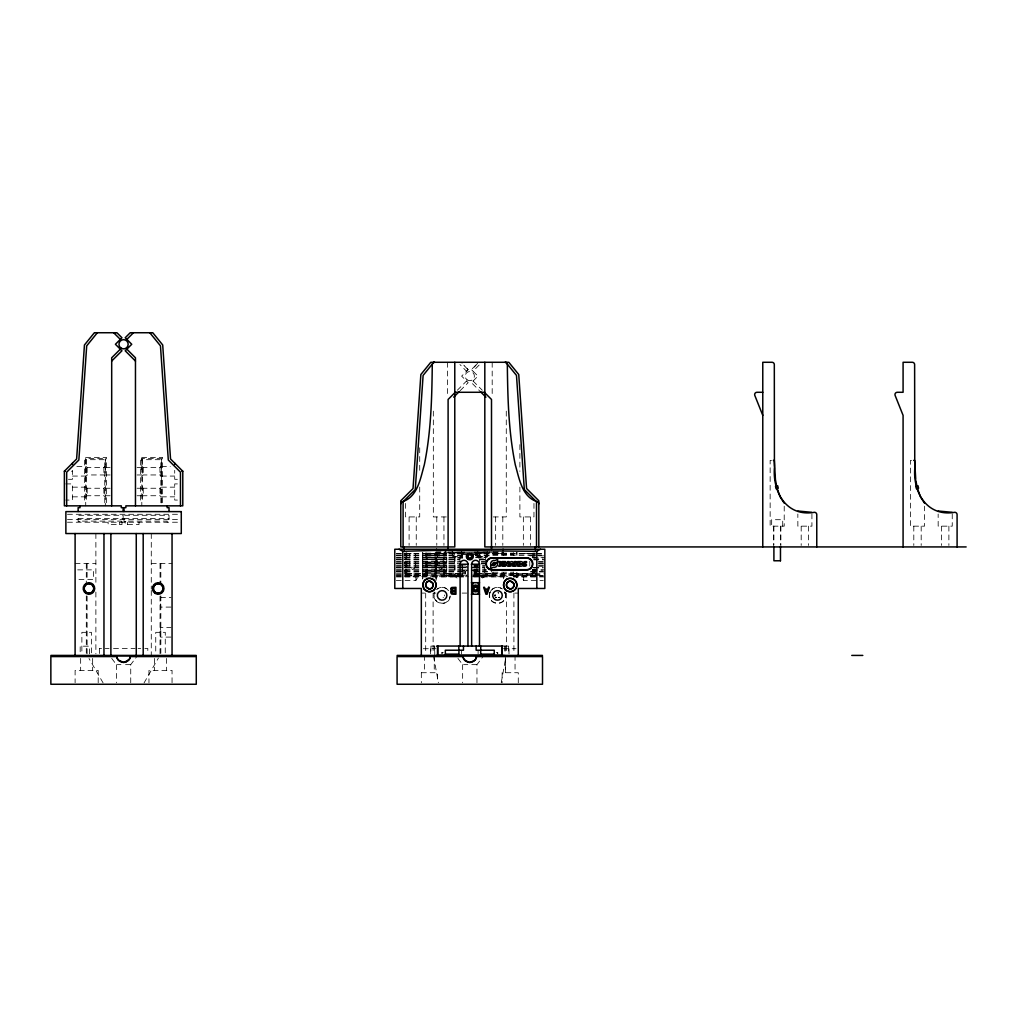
<?xml version="1.0" encoding="UTF-8"?>
<svg xmlns="http://www.w3.org/2000/svg" width="1017" height="1017" viewBox="0 0 1017 1017"><rect width="100%" height="100%" fill="white"/><g stroke="black" fill="none" stroke-linecap="round" stroke-linejoin="round"><path stroke-width="0.75" stroke-dasharray="5 3.75" d="M85.72 481.613L85.72 458.527L105.336 458.527L105.336 505.843M86.305 496.614L87.17 495.737L103.887 495.737L104.764 496.563M86.305 495.266L86.305 494.567M86.305 491.999L86.305 491.097M91.39 652.838L91.416 632.332L81.881 632.332L81.869 652.838M104.764 475.842L103.887 474.964L87.17 474.952L86.305 475.829M105.336 469.498L105.336 458.527M141.808 469.498L141.808 458.527L161.436 458.527L161.436 505.843M142.393 487.423L143.257 488.249L159.974 488.249L160.851 487.474M142.393 466.701L143.257 467.477L159.974 467.477L160.851 466.65M160.851 492.902L160.851 491.999M160.851 489.431L160.851 488.732M161.436 481.613L161.436 458.527M165.25 652.838L165.275 632.332L155.754 632.332L155.741 652.838M422.716 578.787L422.741 552.345L422.741 579.004M459.989 562.134L459.989 553.629L462.036 551.545L459.989 553.629M485.376 562.134L485.376 553.629L487.448 551.545M503.504 578.787L503.504 572.571M441.81 653.804L441.823 652.533M457.103 577.974L454.777 576.588L454.841 557.227L452.489 556.401L452.018 552.93M484.766 557.227L487.118 556.401L487.092 553.426C489.368 552.968 475.625 552.968 477.901 553.426L477.926 556.401L480.227 557.227L487.067 556.401L487.092 553.426M480.227 557.227L477.876 556.401L477.901 553.426M509.008 653.855L508.996 646.062L504.267 646.062M497.262 653.372L497.288 652.533M430.954 646.062L430.903 652.99M462.646 575.113L468.151 575.113C464.184 575.749 464.184 569.812 468.151 570.448L462.646 570.448M474.253 573.741L474.24 571.808L476.96 571.77M495.139 595.746L495.114 594.983M495.177 595.581L495.037 594.831L494.885 596.191L495.037 594.831M450.099 596.585C448.866 608.102 430.026 603.246 434.551 592.517A8.072 8.072 0 0 0 440.361 603.297A8.072 8.072 0 0 0 450.162 595.975M501.241 682.712L505.678 657.91M489.952 592.517C485.071 604.912 507.534 607.429 505.487 594.233M444.493 594.983L444.569 595.975M434.361 593.089L434.767 592.021M489.762 593.089L490.169 592.021M144.033 682.954L158.41 658.037M490.448 591.449C492.584 587.623 497.3 586.123 501.712 588.512M130.735 682.763L130.735 664.648L137.308 655.876M476.96 682.763L476.96 664.648L483.533 655.876M462.188 552.93L452.514 553.426M477.583 363.323L471.799 369.972M479.121 365.078L473.07 371.23L477.965 376.125L471.443 382.646L479.465 390.681M475.829 365.141L471.43 369.603L473.07 371.23L472.168 370.328M468.062 369.705L462.023 363.323M86.305 466.612L87.17 467.477L103.887 467.477L104.764 466.612M86.305 487.385L87.17 488.249L103.887 488.249L104.764 487.385M142.393 475.842L143.257 474.964L159.974 474.952L160.851 475.829M142.393 496.614L143.257 495.737L159.974 495.737L160.851 496.614M457.319 390.236L466.536 381.019M460.142 390.681L468.163 382.659L461.642 376.125L468.176 369.591L463.777 365.141M467.299 370.48L466.523 371.23L459.938 364.518M415.508 567.283L412.673 569.584L409.838 567.283L409.838 553.451L415.483 553.451L415.508 567.283L409.864 567.283M445.916 551.773L443.209 553.451L443.209 567.283L440.374 569.584L437.539 567.283L437.539 553.451M436.496 589.58C439.814 586.822 444.505 585.703 448.891 591.017A8.072 8.072 0 0 0 437.259 588.932M443.056 597.538L443.476 597.31M484.791 567.651L484.817 576.588L482.49 577.974L481.333 577.275M499.347 597.259L498.419 597.589L499.487 597.271M771.496 460.37L770.149 460.37L770.149 526.158L784.209 526.158L784.221 506.237M911.524 460.37L910.469 460.37L910.457 526.158L924.517 526.158L924.542 506.237M76.872 466.371L85.72 466.371M161.436 466.371L170.284 466.371M105.336 467.477L110.103 467.477M137.053 467.477L141.808 467.477M71.444 471.227L72.449 471.227M105.336 474.964L110.103 474.964M137.053 474.964L141.808 474.964M72.449 476.07L85.72 476.07M161.436 476.07L174.708 476.07M68.406 479.299L72.449 479.299L72.449 470.337M177.39 479.299L174.708 479.299L174.708 470.337M65.724 483.914L72.449 483.914L72.449 500.059L65.724 500.072M177.39 483.914L174.708 483.914L174.708 500.059L177.39 500.072M72.449 487.156L85.72 487.156M161.436 487.156L174.708 487.156M105.336 488.249L110.103 488.249M137.053 488.249L141.808 488.249M105.336 495.737L110.103 495.737M137.053 495.737L141.808 495.737M72.449 496.843L85.72 496.843M161.436 496.843L174.708 496.843M67.453 514.284L181.28 514.284M446.298 516.928L433.331 516.928L433.331 409.876M493.309 516.928L506.275 516.928L506.275 409.622M78.131 518.556L123.133 518.556M124.01 518.556L169.025 518.556M67.453 519.573L179.704 519.573M79.974 521.543L78.131 521.543L78.131 515.288L123.133 515.288L123.133 521.543L121.29 521.543M125.866 521.543L124.01 521.543L124.01 515.288L169.025 515.288L169.025 521.543L167.182 521.543M67.453 522.23L181.28 522.23M435.937 551.773L446.132 551.773M493.474 551.773L503.415 551.773M448.103 552.015L465.29 552.015M474.316 552.015L491.503 552.015M435.988 552.473L445.891 552.473M493.69 551.773L493.69 552.473L503.351 552.473M468.354 552.701L446.717 552.701L446.717 576.703M471.252 552.701L492.876 552.701L492.876 555.613M404.245 553.159L406.787 553.159M425.945 553.159L446.717 553.159M492.876 553.159L513.661 553.159M532.819 553.159L535.349 553.159M437.564 553.451L443.183 553.451M502.042 553.451L496.423 553.451L493.69 552.473M524.124 553.451L529.73 553.451M396.363 553.629L464.273 553.629M475.333 553.629L543.243 553.629M404.245 553.845L406.787 553.845M425.945 553.845L446.717 553.845M462.646 553.845L466.917 553.845M472.676 553.845L476.96 553.845M492.876 553.845L513.661 553.845M532.819 553.845L535.349 553.845M396.363 554.062L464.273 554.062M475.333 554.062L543.243 554.062M404.245 554.29L406.787 554.29M425.945 554.29L446.717 554.29M462.646 554.29L466.778 554.29M472.829 554.29L476.96 554.29M492.876 554.29L513.661 554.29M532.819 554.29L535.349 554.29M396.363 555.371L464.273 555.371M475.333 555.371L543.243 555.371M404.245 555.613L406.787 555.613M425.945 555.613L446.717 555.613M532.819 555.613L535.349 555.613M396.363 555.816L464.273 555.816M475.333 555.816L491.44 555.816M529.87 555.816L544.82 555.816M404.245 556.057L406.787 556.057M425.945 556.057L446.717 556.057M532.819 556.057L535.349 556.057M452.514 556.401L461.693 556.401M477.901 556.401L487.079 556.401M404.245 557.43L406.787 557.43M425.945 557.43L446.717 557.43M532.819 557.43L535.349 557.43M396.363 557.659L464.273 557.659M475.333 557.659L487.092 557.659M532.183 557.659L544.82 557.659M404.245 557.875L406.787 557.875M425.945 557.875L446.717 557.875M535.349 557.875L532.819 557.875L532.819 552.701M396.363 558.104L462.646 558.104M478.486 558.104L486.38 558.104M533.76 558.104L543.243 558.104M404.245 559.185L406.787 559.185M425.945 559.185L446.717 559.185M396.363 559.414L459.531 559.414M479.846 559.414L484.804 559.414M533.76 559.414L543.243 559.414M404.245 559.63L406.787 559.63M425.945 559.63L446.717 559.63M396.363 559.858L459.531 559.858M479.846 559.858L484.804 559.858M533.76 559.858L544.82 559.858M396.363 561.702L461.197 561.702M481.295 561.702L484.804 561.702M538.502 561.702L543.243 561.702M404.245 561.931L406.787 561.931M425.945 561.931L446.717 561.931M396.363 562.147L458.298 562.147M481.295 562.147L484.804 562.147M538.502 562.147L543.243 562.147M404.245 562.376L406.787 562.376M425.945 562.376L446.717 562.376M75.105 563.545L95.878 563.545M151.279 563.545L172.051 563.545M396.363 563.456L458.298 563.456M481.295 563.456L484.804 563.456M538.502 563.456L543.243 563.456M404.245 563.685L406.787 563.685M425.945 563.685L446.717 563.685M396.363 563.901L458.298 563.901M481.295 563.901L484.804 563.901M538.502 563.901L544.82 563.901M404.245 564.13L406.787 564.13M425.945 564.13L446.717 564.13M404.245 565.503L406.787 565.503M425.945 565.503L446.717 565.503M396.363 565.744L465.85 565.744M473.744 565.744L484.804 565.744M538.502 565.744L544.82 565.744M404.245 565.948L406.787 565.948M425.945 565.948L446.717 565.948M462.646 565.948L465.43 565.948L468.151 567.27L462.646 567.27M474.176 565.948L476.96 565.948M396.363 566.189L465.85 566.189M473.744 566.189L484.804 566.189M538.502 566.189L543.243 566.189M404.245 567.27L406.787 567.27M425.945 567.27L446.717 567.27M471.443 567.27L476.96 567.27M437.564 567.283L443.183 567.283M396.363 567.499L465.85 567.499M473.744 567.499L484.804 567.499M533.76 567.499L543.243 567.499M404.245 567.715L406.787 567.715M425.945 567.715L446.717 567.715M462.646 567.715L468.354 567.715M471.252 567.715L476.96 567.715M532.819 567.715L535.349 567.715M396.363 567.931L465.85 567.931M473.744 567.931L484.804 567.931M533.76 567.931L543.243 567.931M396.363 569.787L465.85 569.787M473.744 569.787L486.38 569.787M532.183 569.787L544.82 569.787M77.686 569.863L93.564 569.863L93.564 579.385L77.686 579.372M404.245 570.003L406.787 570.003M425.945 570.003L446.717 570.003M462.646 570.003L468.354 570.003M471.252 570.003L476.96 570.003M532.819 570.003L535.349 570.003M396.363 570.219L465.85 570.219M473.744 570.219L486.38 570.219M532.183 570.219L543.243 570.219M404.245 570.448L406.787 570.448M425.945 570.448L446.717 570.448M471.443 570.448L476.96 570.448M532.819 570.448L535.349 570.448M396.363 571.529L465.85 571.529M473.744 571.529L491.44 571.529M530.607 571.529L543.243 571.529M404.245 571.77L406.787 571.77M425.945 571.77L446.717 571.77M462.646 571.77L465.43 571.77M532.819 571.77L535.349 571.77M396.363 571.974L465.85 571.974M473.744 571.974L491.44 571.974M530.607 571.974L544.82 571.974M404.245 572.215L406.787 572.215M425.945 572.215L446.717 572.215M462.646 572.215L465.227 572.215M474.367 572.215L476.96 572.215M492.876 572.215L513.661 572.215M532.819 572.215L535.349 572.215M404.245 573.359L406.787 573.359M425.945 573.359L446.717 573.359M462.646 573.359L465.227 573.359M474.367 573.359L476.96 573.359M492.876 573.359L513.661 573.359M532.819 573.359L535.349 573.359M406.787 573.588L425.945 573.588M446.717 573.588L462.646 573.588M476.96 573.588L492.876 573.588M513.661 573.588L532.819 573.588M396.363 573.817L465.85 573.817M473.744 573.817L544.82 573.817M406.787 574.033L425.945 574.033M446.717 574.033L462.646 574.033M476.96 574.033L492.876 574.033M513.661 574.033L532.819 574.033M396.363 574.262L465.85 574.262M473.744 574.262L543.243 574.262M404.245 575.113L406.787 575.113M425.945 575.113L446.717 575.113M471.443 575.113L476.96 575.113M492.876 575.113L513.661 575.113M532.819 575.113L535.349 575.113M406.787 575.342L425.945 575.342M446.717 575.342L462.646 575.342M476.96 575.342L492.876 575.342M513.661 575.342L532.819 575.342M396.299 575.787L466.917 575.558M473.744 575.571L543.243 575.571M406.787 575.787L425.945 575.787M446.717 575.787L462.646 575.787M476.96 575.787L492.876 575.787M513.661 575.787L543.307 575.787M396.363 576.016L426.377 576.016M432.683 576.016L465.85 576.016M473.744 576.016L506.911 576.016M513.229 576.016L543.243 576.016M454.828 576.588L457.612 576.588M481.829 576.588L484.778 576.588M404.245 576.703L468.354 576.703M471.252 576.703L507.725 576.703M535.349 576.703L513.661 576.703L513.661 571.974M396.363 576.931L430.941 576.931M432.517 576.931L465.862 576.931M473.744 576.931L507.076 576.931M513.165 576.931L544.82 576.931M523.704 580.389L523.704 575.787L522.306 578.088L523.704 580.402L543.307 580.402M421.33 593.089L424.674 593.089M433.42 593.089L436.039 593.089M462.125 593.089L466.727 593.089M504.559 593.089L505.805 593.089M514.933 593.089L518.276 593.089M160.508 597.551L171.047 597.551M171.047 607.098L160.508 607.098L160.508 597.564M171.047 637.1L160.508 637.1L160.508 627.578L171.047 627.591M99.335 648.49L101.535 648.49M105.26 648.49L109.048 648.49M113.51 648.49L135.185 648.49M138.096 648.49L140.715 648.49M144.846 648.49L147.808 648.49L147.808 654.033M423.326 648.719L436.051 648.719M503.428 648.719L516.013 648.719M441.988 652.533L443.285 652.533M496.321 652.533L497.618 652.533M111.717 658.38L116.421 664.648L120.947 664.648M125.549 664.648L130.735 664.648M457.942 658.38L462.646 664.648L467.833 664.648M471.774 664.648L476.96 664.648M421.356 672.72L437.463 672.72L437.488 682.827M396.299 580.402L415.902 580.415L417.288 578.088L415.902 575.762M496.538 597.538L495.762 597.246L496.487 597.5M495.648 597.259L496.588 597.589L495.762 597.246M473.07 381.019L482.287 390.236M454.688 564.015L454.218 553.629L452.145 551.545M477.545 551.545L479.604 553.629L479.617 562.134M452.184 551.545L454.218 553.629M498.33 593.127L498.076 592.403L498.419 593.216M103.124 682.954L89.026 658.508M504.813 591.97L505.487 594.22M504.839 592.021L505.246 593.089M433.649 656.359L438.365 682.712M508.64 646.062L508.691 652.99M442.319 652.533L442.331 653.372M430.598 653.855L430.611 646.062L434.755 646.062L434.755 655.304M505.487 672.72L505.347 655.418L505.347 672.72M461.693 553.426L461.718 556.401L454.828 557.227L454.955 576.588M497.783 652.533L497.783 653.804M516.878 572.571L516.878 578.787M436.102 580.351L436.077 552.345L436.077 579.004M952.243 513.827L952.243 526.158L938.17 526.158L938.157 514.03M948.886 526.158L948.886 545.443M941.5 526.158L941.5 545.443M921.186 526.158L921.186 545.443M913.8 526.158L913.8 545.443M811.922 513.827L811.922 526.158L797.862 526.158L797.849 514.03M808.579 526.158L808.579 545.443M801.193 526.158L801.193 545.443M782.721 526.158L782.721 519.7L771.674 519.7L771.649 526.158M780.878 526.158L780.878 545.443M780.471 526.158L780.471 545.048M773.899 526.158L773.899 545.048M773.492 526.158L773.492 545.443M533.963 503.428L533.963 516.928L519.89 516.928L519.89 487.067M532.819 569.774L532.819 576.703M530.505 516.928L530.505 545.354M529.768 561.142L529.768 567.283M523.348 516.928L523.348 545.354M519.89 444.632L519.89 471.354M518.276 682.827L518.276 672.72L502.131 672.72L502.118 682.827M516.865 572.736L516.865 579.004M515.047 655.418L515.047 672.72M513.903 593.089L513.903 653.855M513.661 552.701L513.661 555.613M506.479 593.089L506.479 653.855M505.195 646.062L505.195 653.855M504.852 646.062L504.852 655.304M503.529 572.736L503.529 579.004M502.805 516.928L502.805 545.354M495.648 516.928L495.648 545.354M492.876 571.974L492.876 576.703M492.19 362.281L492.19 396.999M489.406 551.545L489.406 552.93L475.587 552.93L475.587 551.545M478.104 650.219L478.104 654.033M476.96 552.701L476.96 557.977M476.96 565.706L476.96 576.703M464.006 551.545L464.006 552.93L450.2 552.93L450.2 551.545M462.646 552.701L462.646 557.977M462.646 565.706L462.646 576.703M462.646 664.648L462.646 682.763M461.489 650.219L461.489 654.033M447.416 362.281L447.416 396.999M443.946 516.928L443.946 545.354M436.789 516.928L436.789 545.354M434.412 646.062L434.412 653.855M434.259 655.418L434.259 672.72M433.115 593.089L433.115 653.855M425.945 552.701L425.945 576.703M425.691 593.089L425.691 653.855M424.559 655.418L424.559 672.72M421.33 672.72L421.33 682.827M419.716 447.785L419.716 472.918M419.716 487.067L419.716 516.928L405.63 516.928L405.63 503.428M416.245 516.928L416.245 545.354M415.902 575.813L415.902 580.376M409.101 516.928L409.101 545.354M406.787 552.701L406.787 576.703M172.051 682.725L172.051 670.419L148.965 670.419L148.965 682.725M167.182 522.23L167.182 521.111L125.866 521.111L125.866 522.23M166.508 658.419L166.508 670.419M162.58 502.716L162.58 457.37L140.651 457.37L140.651 502.716M160.851 502.767L160.851 459.684L142.393 459.684L142.393 502.767M160.839 563.545L160.839 584.279M160.839 595.809L160.839 653.842M159.974 467.489L159.974 474.952M159.974 488.262L159.974 495.724M160.05 563.545L160.05 583.872M160.05 596.204L160.05 653.855M154.508 658.419L154.508 670.419M151.279 533.544L151.279 588.894M151.279 590.47L151.279 655.418M143.257 467.489L143.257 474.952M143.257 488.262L143.257 495.724M141.808 458.527L141.808 505.843M139.024 522.23L139.024 524.543L125.167 524.543L125.167 521.543M127.481 522.23L127.481 524.543M121.989 521.543L121.989 524.543L108.133 524.543L108.133 522.23M121.29 522.23L121.29 521.111L79.974 521.111L79.974 522.23M119.675 522.23L119.675 524.543M116.421 664.648L116.421 682.763M106.493 502.716L106.493 457.37L84.564 457.37L84.564 502.716M104.764 502.767L104.764 459.684L86.305 459.684L86.305 502.767M103.887 467.489L103.887 474.952M103.887 488.262L103.887 495.724M99.437 648.49L99.437 654.033M98.191 682.725L98.191 670.419L75.105 670.419L75.105 682.725M95.878 533.544L95.878 584.139M95.878 592.059L95.878 653.829M92.649 658.419L92.649 670.419M89.42 653.88L89.42 646.176L80.19 646.176L80.178 653.88M87.17 467.489L87.17 474.952M87.17 488.262L87.17 495.724M87.106 563.545L87.106 580.745M87.106 596.204L87.106 653.855M86.305 563.545L86.305 584.279M86.305 595.809L86.305 653.842M85.72 458.527L85.72 505.843M80.648 658.419L80.648 670.419M505.055 592.53A8.072 8.072 0 0 1 497.72 603.475A8.072 8.072 0 0 1 489.8 592.962A8.072 8.072 0 0 1 502.334 588.932M503.517 552.345L503.517 555.46L503.529 552.371M516.865 555.46L516.865 552.345L516.865 555.498M467.146 379.9A4.615 4.615 0 0 0 474.392 376.544A4.615 4.615 0 0 0 467.858 371.942A4.615 4.615 0 0 0 467.146 379.9"/><path stroke-width="1.5" d="M468.646 557.685L468.049 556.744M470.998 555.015L471.596 556.045M506.758 583.364L507.636 582.194M513.623 586.669L512.746 587.839M470.375 554.71L469.231 554.71M469.206 558.13L470.401 558.13M94.378 332.737L84.449 344.979L76.618 458.985L64.376 471.227L64.376 505.843L121.29 505.843L121.29 507.686L123.133 507.686L123.133 511.487M97.352 332.737L86.699 345.856L78.856 460.002L66.677 472.18L66.677 505.843M430.788 362.281L420.86 374.523L413.029 488.529L400.787 500.771L400.787 546.93L454.777 546.93L454.777 362.281M433.763 362.281L423.11 375.4L415.267 489.546L403.101 501.724L403.101 546.93M130.227 332.737L125.205 337.746L131.74 344.28L125.218 350.801L135.464 361.06M126.845 339.373L133.481 332.737M120.311 349.174L111.692 357.793L111.692 505.843M111.692 361.06L121.938 350.801L115.417 344.28L121.938 337.758L116.93 332.737M455.019 392.549L448.103 399.452L448.103 549.472M453.684 397.151L459.252 391.57M426.848 582.194L425.97 583.364A3.394 2.759 90 0 0 426.059 586.606L429.021 588.805M431.971 587.839L432.835 586.669A3.394 3.013 -85.1 0 0 432.95 583.313M514.411 590.216C518.848 586.962 516.852 579.169 511.411 578.431A4.78 3.382 0 0 0 508.97 578.431C501.851 579.347 501.851 590.686 508.97 591.602A4.78 3.382 0 0 0 511.411 591.602L513.852 590.623M399.02 549.244L402.783 551.303L436.547 550.388L536.823 551.303L540.574 549.244M492.876 564.41L490.982 565.427A3.521 3.521 0 0 1 495.165 560.52L497.618 559.236L497.618 561.88L495.292 563.113M493.003 564.677L490.664 565.922L490.664 568.567L493.131 567.27A3.521 3.521 0 0 0 497.326 562.376L495.432 563.38M87.106 583.872L86.496 584.165A14.263 7.132 90 0 0 86.305 584.279M160.101 593.064L160.648 592.797A14.263 7.132 90 0 0 160.839 592.682M433.801 362.408L434.577 362.281A2.314 2.314 0 0 0 432.276 364.582C431.894 398.13 431.068 431.958 424.28 464.934C420.491 478.066 417.733 496.754 402.757 501.572A2.314 2.314 0 0 0 400.787 503.86M468.049 556.045L468.646 555.104M471.596 556.744L470.998 557.774M95.229 332.737L116.167 332.737M130.99 332.737L151.927 332.737M431.64 362.281L507.966 362.281M454.777 392.282L484.791 392.282M762.775 392.282L756.953 392.282A2.314 2.314 0 0 0 754.805 395.448L762.775 415.368M773.39 460.37L774.318 460.37L775.424 479.401M913.711 460.37L914.626 460.37L915.745 479.401M64.376 471.227L65.38 471.227M181.776 471.227L182.78 471.227L182.78 505.843L125.866 505.843L125.866 507.686L124.01 507.686L124.01 511.487M966.15 546.93L484.817 546.93L484.817 362.281M780.459 560.774L773.912 560.774L773.899 546.612M459.303 564.244L468.303 564.244M471.303 564.244L479.477 564.244L479.49 646.062M471.38 582.703L479.528 582.703M471.38 594.246L479.528 594.246M436.7 646.062L503.148 646.062M445.929 654.147L458.591 654.147M481.016 654.147L493.677 654.147M446.616 654.834L457.904 654.834M481.702 654.834L492.978 654.834M437.056 655.304L447.048 655.304M457.548 655.304L481.219 655.304M492.876 655.304L503.148 655.304M50.863 655.418L196.281 655.418M397.088 655.418L542.506 655.418M851.763 655.418L862.81 655.418M110.866 655.876L136.901 655.876M457.091 655.876L483.533 655.876M130.405 656.575L196.268 656.575L196.281 684.263L50.863 684.263L50.85 656.575L116.752 656.575A6.916 6.89 88.7 0 0 130.379 656.562M462.977 656.575L397.075 656.575L397.088 684.263L542.506 684.263L542.506 656.575L476.63 656.575A6.916 6.89 88.7 0 1 463.002 656.562M952.103 512.288L938.259 511.03M811.515 512.288L797.925 511.017M510.585 581.228L513.636 583.377M509.809 588.805L506.758 586.656M429.797 581.228L432.848 583.377M505.792 362.408L505.055 362.281A2.314 2.314 0 0 1 507.33 364.582C507.712 398.13 508.538 431.958 515.327 464.934C519.115 478.066 521.861 496.754 536.849 501.572A2.314 2.314 0 0 1 538.819 503.86M160.05 583.872L160.648 584.165A14.263 7.132 -90 0 1 160.839 584.279M87.055 593.064L86.496 592.797A14.263 7.132 -90 0 1 86.305 592.682A14.263 7.132 90 0 0 86.496 592.797A4.958 4.958 0 0 0 93.92 588.474A4.958 4.958 0 0 0 86.47 584.178A4.958 4.958 0 0 0 86.47 592.771M464.909 660.313L469.117 662.309A6.75 6.699 0 0 0 470.49 662.296L474.697 660.313A7.144 4.971 -33.7 0 0 476.541 656.435M118.684 660.313L123.578 662.334A6.916 6.916 0 0 0 125.777 661.978M484.588 392.549L491.503 399.452L491.503 549.472M480.355 391.57L485.923 397.151M113.662 332.737L120.311 339.373M126.845 349.174L135.464 357.793L135.464 505.843M182.78 471.227L170.538 458.985L162.707 344.979L152.779 332.737M924.478 503.097L920.461 496.817L917.499 488.541M784.158 503.097L780.141 496.817L777.191 488.541M508.805 362.281L518.746 374.523L526.577 488.529L538.819 500.771L538.819 546.93M505.83 362.281L516.483 375.4L524.327 489.546L536.506 501.724L536.506 546.93M149.804 332.737L160.457 345.856L168.301 460.002L180.467 472.18L180.467 505.843M916.876 485.948L915.923 480.71M776.568 485.948L775.488 479.833M914.792 468.354C912.834 493.042 927.568 517.043 954.785 512.301A2.314 2.314 0 0 1 957.086 514.615L957.086 546.93M774.446 467.464C772.412 492.33 786.726 517.157 814.464 512.301A2.314 2.314 0 0 1 816.765 514.615L816.765 546.93M914.753 467.464L914.626 364.582A2.314 2.314 0 0 0 912.325 362.281L903.083 362.281L903.083 392.282L897.261 392.282A2.314 2.314 0 0 0 895.125 395.448L903.083 415.368L903.083 546.93M774.42 466.587L774.318 364.582A2.314 2.314 0 0 0 772.005 362.281L762.775 362.281L762.775 546.93M780.471 546.612L780.471 560.774M536.823 551.303L536.823 588.474M535.349 546.93L535.349 550.044M518.276 655.418L518.276 588.474L544.82 588.474L544.82 549.244L394.787 549.244L394.787 588.474L421.33 588.474L421.33 655.418M503.059 549.244L503.059 550.388M502.118 646.062L502.118 655.418M501.775 646.062L501.775 655.304M494.262 655.304L494.262 650.219L476.147 650.219L476.147 646.062M480.761 646.062L480.672 655.304M478.333 582.703L478.333 586.593A3.343 3.343 0 0 0 472.803 586.593L472.803 582.703M478.333 594.246L478.333 590.368A3.343 3.343 0 0 1 472.803 590.368L472.803 594.246M471.646 646.062L471.646 564.244A3.928 3.928 0 0 1 475.575 560.316A3.928 3.928 0 0 1 479.49 564.244M467.96 646.062L467.96 564.244A3.928 3.928 0 0 0 464.032 560.316A3.928 3.928 0 0 0 460.104 564.244L460.104 646.062M463.46 646.062L463.46 650.219L445.332 650.219L445.332 655.304M458.934 650.219L458.934 655.304M458.832 646.062L458.832 650.219M437.831 646.062L437.831 655.304M437.488 646.062L437.488 655.418M436.547 549.244L436.547 550.388M404.245 546.93L404.245 550.044M402.783 551.303L402.783 588.474M174.708 463.142L174.708 464.464M172.051 533.544L172.051 655.418M169.025 511.487L169.025 507.686L167.182 507.686L167.182 505.843M143.194 533.544L143.194 655.418M136.265 533.544L136.265 655.418M110.878 533.544L110.878 655.418M103.963 533.544L103.963 655.418M79.974 505.843L79.974 507.686L78.131 507.686L78.131 511.487M75.105 533.544L75.105 655.418M72.449 463.142L72.449 464.464M916.457 488.821A58.948 54.727 75 0 1 915.821 486.177M918.605 488.262A58.948 52.515 75.3 0 1 917.995 485.719M776.136 488.821A58.948 54.727 75 0 1 775.513 486.177M778.285 488.262A58.948 52.515 75.3 0 1 777.674 485.719M506.847 586.606A3.394 2.759 90 0 1 506.847 583.427M507.559 582.131A3.623 3.42 20.3 0 1 510.598 581.038M513.738 583.313A3.394 3.013 -85.1 0 1 513.687 586.707M512.822 587.902A3.61 3.42 20.3 0 1 509.784 588.996M426.771 582.131A3.623 3.42 20.3 0 1 429.81 581.038M432.047 587.902A3.61 3.42 20.3 0 1 428.996 588.996M478.638 586.415A4.653 3.928 -84.2 0 1 478.537 590.483M472.511 590.534A4.653 3.928 -84.2 0 1 472.6 586.478M118.544 660.389A7.144 5.098 31.8 0 1 116.739 656.41M130.316 656.435A7.144 4.971 -33.7 0 1 128.473 660.313M128.104 659.995A6.369 5.212 -26.4 0 1 125.625 661.508M464.769 660.389A7.144 5.098 31.8 0 1 462.964 656.41M493.156 563.825C495.063 567.244 495.622 560.672 493.169 563.749M510.89 563.838L510.89 566.126L509.415 566.126L509.415 563.901A2.288 2.288 0 0 1 511.691 561.613A2.288 2.288 0 0 1 513.979 563.901L513.979 566.126L512.504 566.126L512.377 563.443L510.89 563.774M525.408 564.791L523.488 565.21L523.488 566.177L525.115 566.177A1.424 1.424 0 0 0 526.539 564.766L524.556 563.024L526.539 562.579L526.539 561.613L524.912 561.613A1.424 1.424 0 0 0 523.488 563.037L525.408 564.791M422.741 584.419L424.216 589.237L428.195 591.602A4.78 3.382 0 0 0 430.623 591.602C437.742 590.686 437.742 579.347 430.623 578.431A4.78 3.382 0 0 0 428.195 578.431L424.674 580.287L422.741 584.419M521.785 563.927L519.611 564.766L519.611 566.202L520.933 566.202A2.314 2.314 0 0 0 523.234 563.901A2.314 2.314 0 0 0 520.933 561.587L519.611 561.587L519.611 563.037L521.785 563.927M450.76 588.5C451.79 590.648 449.616 592.275 451.764 594.106L455.947 594.246L455.947 587.33L451.764 587.47L450.76 588.5M451.624 588.652L451.917 590.267L455.082 590.419L455.082 588.207L451.624 588.652M451.624 591.741L451.917 593.216L455.082 593.369L455.082 591.297L451.624 591.741M487.829 589.682L486.533 593.661L485.236 589.682L487.829 589.682M488.554 587.33L487.982 589.097L485.096 589.097L484.512 587.33L483.647 587.33L485.961 594.246L487.118 594.246L489.419 587.33L488.554 587.33M500.491 564.054L498.711 566.202L500.326 566.202L502.08 564.117L502.08 566.202L503.606 566.202L503.606 561.587L502.08 561.587L502.08 563.761L500.478 561.587L498.648 561.587L500.491 564.054M475.575 586.745L474.075 587.61L474.075 589.339L475.575 590.216L477.075 589.339L477.075 587.61L475.575 586.745M181.28 511.615L65.876 511.615L65.876 533.544L181.28 533.544L181.28 511.615M526.692 557.774L492.075 557.774A6.115 6.115 0 0 0 485.961 563.901A6.115 6.115 0 0 0 492.075 570.016L526.692 570.016A6.115 6.115 0 0 0 532.819 563.901A6.115 6.115 0 0 0 526.692 557.774M526.692 558.13L492.075 558.13A5.771 5.771 0 0 0 486.304 563.901A5.771 5.771 0 0 0 492.075 569.673L526.692 569.673A5.771 5.771 0 0 0 532.463 563.901A5.771 5.771 0 0 0 526.692 558.13M505.322 561.587L504.012 561.587L504.012 566.202L505.474 566.202L505.474 563.838L507.699 566.202L509.008 566.202L509.008 561.587L507.534 561.587L507.534 563.952L505.322 561.587M515.975 561.587L514.437 561.587L514.437 566.202L515.975 566.202L515.975 564.524L517.653 564.524L517.653 566.202L519.191 566.202L519.191 561.587L517.653 561.587L517.653 563.329L515.975 563.329L515.975 561.587M508.284 588.309A3.814 3.814 0 0 0 514.005 585.017A3.814 3.814 0 0 0 508.284 581.711A3.814 3.814 0 0 0 508.284 588.309M506.847 590.813A6.699 6.699 0 0 0 516.89 585.017A6.699 6.699 0 0 0 506.847 579.22A6.699 6.699 0 0 0 506.847 590.813M427.509 588.309A3.814 3.814 0 0 0 433.217 585.017A3.814 3.814 0 0 0 427.509 581.711A3.814 3.814 0 0 0 427.509 588.309M426.059 590.813A6.699 6.699 0 0 0 436.102 585.017A6.699 6.699 0 0 0 426.059 579.22A6.699 6.699 0 0 0 426.059 590.813M467.858 559.261A3.458 3.458 0 0 0 473.248 556.642A3.458 3.458 0 0 0 468.29 553.286A3.458 3.458 0 0 0 467.858 559.261M468.417 558.791A2.771 2.771 0 0 0 472.574 556.401A2.771 2.771 0 0 0 468.417 553.998A2.771 2.771 0 0 0 468.417 558.791M495.114 599.534A4.767 4.767 0 0 0 502.271 595.403A4.767 4.767 0 0 0 495.114 591.271A4.767 4.767 0 0 0 495.114 599.534M439.713 599.534A4.767 4.767 0 0 0 446.87 595.403A4.767 4.767 0 0 0 439.713 591.271A4.767 4.767 0 0 0 439.713 599.534M474.036 590.928A2.886 2.886 0 0 0 478.46 588.589A2.886 2.886 0 0 0 474.227 585.932A2.886 2.886 0 0 0 474.036 590.928M493.398 565.058A1.386 1.386 0 0 0 495.533 563.965A1.386 1.386 0 0 0 493.525 562.668A1.386 1.386 0 0 0 493.398 565.058M85.886 593.369A5.771 5.771 0 0 0 94.721 588.69A5.771 5.771 0 0 0 86.254 583.377A5.771 5.771 0 0 0 85.886 593.369M86.572 592.606A4.767 4.767 0 0 0 93.729 588.474A4.767 4.767 0 0 0 86.572 584.343A4.767 4.767 0 0 0 86.572 592.606M155.715 592.771A4.958 4.958 0 0 0 163.165 588.474A4.958 4.958 0 0 0 155.715 584.178A4.958 4.958 0 0 0 155.715 592.771M155.131 593.369A5.771 5.771 0 0 0 163.966 588.69A5.771 5.771 0 0 0 155.499 583.377A5.771 5.771 0 0 0 155.131 593.369M155.817 592.606A4.767 4.767 0 0 0 162.974 588.474A4.767 4.767 0 0 0 155.817 584.343A4.767 4.767 0 0 0 155.817 592.606M120.921 348.043A4.615 4.615 0 0 0 128.167 344.687A4.615 4.615 0 0 0 121.633 340.085A4.615 4.615 0 0 0 120.921 348.043"/></g></svg>
